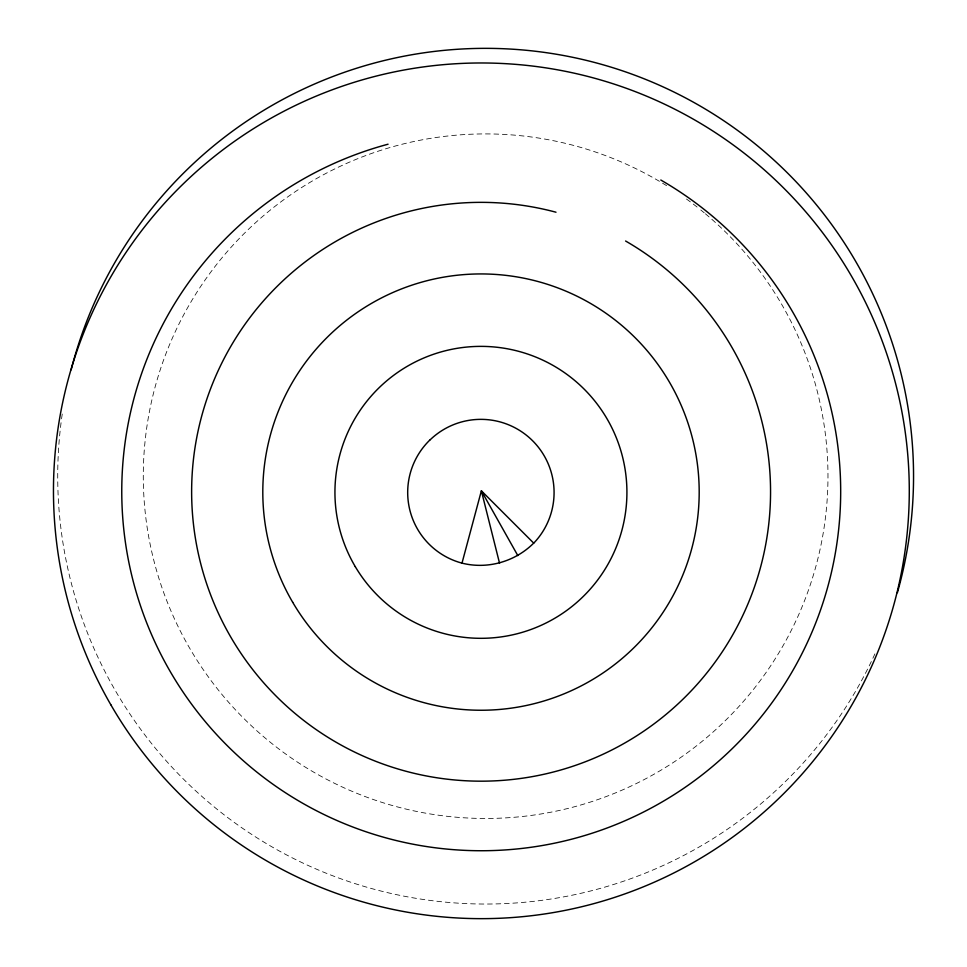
<?xml version="1.0" encoding="UTF-8"?>
<svg xmlns="http://www.w3.org/2000/svg" width="967" height="967" viewBox="0 0 967 967"><rect width="100%" height="100%" fill="white"/><g stroke="black" fill="none" stroke-linecap="round" stroke-linejoin="round"><path stroke-width="0.73" stroke-dasharray="4.83 3.63" d="M705.414 213.792A342.342 342.27 16.2 0 1 617.937 791.888A342.342 342.27 16.2 0 1 144.385 448.773A342.342 342.27 16.2 0 1 666.589 185.664M686.473 199.033A342.342 342.27 16.2 0 1 699.612 209.041M700.773 209.984A342.342 342.27 16.2 0 1 704.254 212.837M874.917 653.873A427.922 427.837 16.2 0 1 61.368 420.343M61.562 418.832A427.922 427.837 16.2 0 1 62.65 411.301"/><path stroke-width="1.45" d="M461.996 563.132L481.373 490.813L533.699 543.116C515.121 561.682 487.513 569.587 461.996 563.132A73.129 73.117 16.2 0 1 430.218 439.683M517.828 555.614L481.373 490.813L499.54 563.205M430.255 439.707A73.178 73.166 16.2 0 1 532.636 440.783A73.178 73.166 16.2 0 1 533.736 543.152M625.589 241.013A289.459 289.399 16.2 0 1 647.274 728.743A289.459 289.399 16.2 0 1 196.047 542.076A289.459 289.399 16.2 0 1 556.001 212.22M660.799 180.019A359.47 359.398 16.2 0 1 735.512 745.388A359.47 359.398 16.2 0 1 169.987 671.122A359.47 359.398 16.2 0 1 388.057 144.204M71.135 369.805A427.922 427.837 16.2 0 1 597.062 63.121A427.922 427.837 16.2 0 1 897.388 592.698M292.699 602.296A218.204 218.155 16.2 0 0 670.614 600.048A218.204 218.155 16.2 0 0 479.668 273.939A218.204 218.155 16.2 0 0 292.699 602.296M355.276 566.65A145.993 145.969 16.2 0 0 608.134 563.979A145.993 145.969 16.2 0 0 479.366 346.379A145.993 145.969 16.2 0 0 355.276 566.65M110.806 704.725A427.922 427.837 16.2 0 0 851.987 704.725A427.922 427.837 16.2 0 0 481.324 62.976A427.922 427.837 16.2 0 0 110.806 704.725"/></g></svg>
